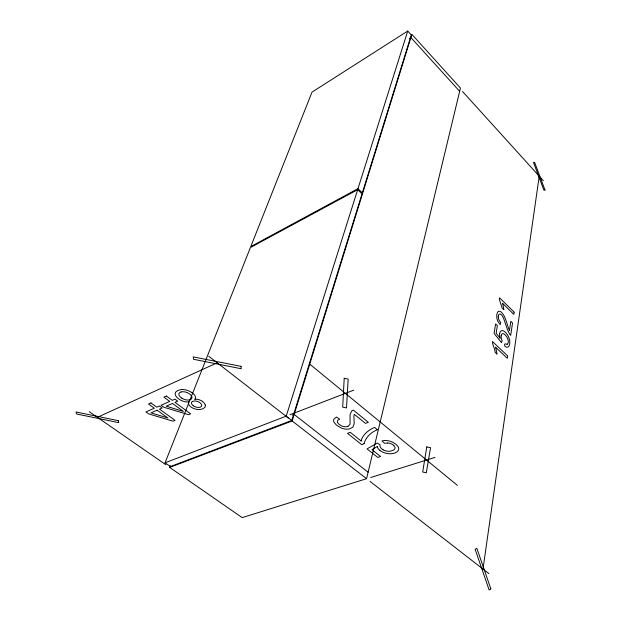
<?xml version="1.0" encoding="UTF-8"?>
<svg xmlns="http://www.w3.org/2000/svg" width="621" height="621" viewBox="0 0 621 621"><rect width="100%" height="100%" fill="white"/><g stroke="black" fill="none" stroke-linecap="round" stroke-linejoin="round"><path stroke-width="0.93" d="M482.967 569.046L539.23 176.185M364.123 443.635L361.787 444.729L347.504 433.357L350.322 432.356L361.158 441.011M499.672 333.586L499.944 332.468A7.39 3.827 68.4 0 1 501.302 330.822A8.376 4.339 68.5 0 1 501.69 330.69A7.584 3.928 68.4 0 1 503.903 331.14L505.16 332.08A11.225 5.822 68.5 0 1 505.913 332.825L506.146 333.089A9.051 4.689 68.5 0 1 508.677 337.156L509.166 338.476A7.545 3.905 68.5 0 1 509.794 341.449L509.771 343.483A11.481 5.954 68.4 0 1 509.608 344.5L509.088 345.975A7.266 3.765 68.5 0 1 505.797 346.852C503.74 346.138 504.33 342.419 506.433 344.228A4.471 2.313 68.5 0 0 507.163 344.181M366.553 478.706L460.448 88.042L411.863 34.349L292.142 420.96L169.696 467.403L242.182 517.627L366.553 478.706L292.142 420.96M291.761 420.464L362.035 193.837L357.68 189.646L250.403 247.546L165.07 462.808L170.449 466.542L291.761 420.464L286.211 416.155L165.07 462.808M286.211 416.155L357.68 189.646M357.991 188.668L407.718 31.05L411.288 34.993L362.338 192.859L357.991 188.668L250.775 246.599L312.014 92.125L407.718 31.05M169.696 467.403L170.371 465.672M409.255 38.564L410.877 37.532L459.664 91.31M192.324 401.655L192.479 401.562A7.405 3.928 19.5 0 1 193.015 401.313A5.465 2.903 19.5 0 1 196.321 401.119A5.1 2.709 19.5 0 1 199.939 402.718A5.403 2.864 19.5 0 1 200.42 407.05A5.612 2.981 19.5 0 1 196.896 407.283A5.03 2.67 19.5 0 1 193.302 405.738M377.289 446.538L371.971 449.643L380.564 456.497L377.747 457.413L367.034 448.882L377.32 443.021L380.192 444.923A7.141 3.881 13.6 0 0 381.806 448.874A9.323 5.077 13.5 0 0 382.303 449.278L383.134 449.814M97.381 417.312L217.218 362.811M290.015 414.696L353.76 390.143M292.351 415.138L294.16 414.448L368.113 472.216M370.675 477.526L434.995 457.398M181.2 391.96L180.952 392.037A7.452 3.974 19.9 0 0 178.957 393.667A5.993 3.19 20 0 0 179.306 395.724A7.522 4.013 19.9 0 0 181.293 397.797A8.112 4.331 19.9 0 0 181.829 398.162M188.489 401.834L188.404 404.217L190.437 406.592A9.579 5.084 19.5 0 0 191.315 407.221L191.664 407.438A7.98 4.231 19.5 0 0 195.84 409.154A9.175 4.867 19.6 0 0 196.678 409.332A8.562 4.541 19.5 0 0 199.9 409.526L202.78 408.835L204.783 407.461A8.733 4.642 19.5 0 0 205.357 405.878A9.532 5.069 19.5 0 0 205.272 405.109M387.69 443.021L384.531 443.262L381.993 440.902L384.135 440.545A9.664 5.263 13.5 0 1 392.705 442.23L395.111 443.681A15.191 8.244 13.6 0 1 396.291 444.628L397.914 446.421A10.037 5.457 13.5 0 1 398.705 448.851L398.511 449.852A12.016 6.536 13.6 0 1 395.585 452.67L395.22 452.825A14.896 8.112 13.7 0 1 393.993 453.245L391.719 453.687A10.06 5.465 13.6 0 1 386.813 453.423A11.124 6.047 13.6 0 1 385.796 453.19A9.804 5.325 13.6 0 1 381.348 451.374L379.858 450.326M191.873 392.619L190.639 391.828A9.416 5.022 19.9 0 0 186.564 390.128L186.075 390.004A10.821 5.768 19.9 0 0 185.074 389.786A9.998 5.333 19.9 0 0 181.278 389.553L177.971 390.384L175.759 392.006A9.983 5.317 20 0 0 175.2 393.861A10.72 5.713 19.9 0 0 175.347 394.77A9.563 5.092 20 0 0 177.311 397.75L178.343 398.635A12.319 6.575 19.9 0 0 179.329 399.357L179.632 399.559A8.391 4.463 20 0 0 188.559 401.903M89.245 411.676L165.954 464.818M193.325 405.73L193.123 405.567A5.255 2.787 19.5 0 1 192.262 401.608M208.741 356.229L288.291 417.972M370.038 481.407L488.882 573.633M377.397 429.709L374.595 427.427L373.873 427.714A45.449 24.739 12.9 0 0 368.657 430.749A50.107 27.208 12.8 0 0 363.821 435.375A47.452 25.764 12.9 0 0 361.096 440.995M309.413 363.836L457.367 485.35M496.947 354.048L495.131 352.34C495.046 348.521 492.321 345.105 492.445 341.496L507.652 355.895L507.303 358.294L495.449 347.1A19.756 10.557 68.7 0 1 496.893 354.024M462.544 91.497L543.336 180.727M500.045 338.096L496.156 333.198L497.374 325.606L495.612 323.914L494.075 333.384L501.543 342.645L502.11 340.642A5.379 2.787 68.5 0 1 501.217 335.782M205.272 405.109L205.202 404.853A8.104 4.308 19.5 0 0 203.176 402.074A9.338 4.96 19.5 0 0 202.555 401.585M501.201 335.767A7.01 3.625 68.5 0 1 501.287 335.34L501.457 334.781A4.945 2.562 68.5 0 1 503.763 333.873L505.013 334.766A9.393 4.875 68.6 0 1 505.603 335.348L506.488 336.427A5.628 2.911 68.5 0 1 507.668 338.639A5.892 3.051 68.5 0 1 507.846 339.159L507.931 339.415A4.867 2.515 68.5 0 1 508.273 342.016A4.782 2.476 68.5 0 1 507.178 344.228M500.06 338.103A8.345 4.316 68.5 0 1 499.641 333.555M383.126 449.814A6.559 3.563 13.6 0 0 389.297 451.273L391.579 450.869A12.459 6.792 13.7 0 0 392.542 450.535L393.823 449.852A7.475 4.068 13.6 0 0 394.956 448.269A7.832 4.262 13.6 0 0 394.995 447.865L394.987 447.663A6.466 3.516 13.5 0 0 393.807 445.482M393.784 445.482A6.357 3.462 13.5 0 0 389.468 443.231A5.946 3.237 13.5 0 0 387.69 443.021M379.804 450.341A11.077 6.024 13.5 0 1 377.327 446.538M377.421 429.724A43.315 23.536 12.9 0 0 371.637 432.891A54.982 29.769 12.6 0 0 366.437 438.403M364.038 443.611A49.245 26.664 12.8 0 1 366.491 438.426M347.923 426.317A5.799 3.206 15.1 0 1 343.568 426.526A6.078 3.361 15.1 0 1 340.285 425.175L339.54 424.671A9.416 5.216 15 0 1 338.833 424.096L338.096 423.312A5.962 3.299 15.1 0 1 338.111 420.029L339.679 419.191L336.489 417.002L333.896 419.136A9.012 4.991 15.1 0 0 334.121 422.365L336.186 424.78A17.481 9.711 14.9 0 0 337.35 425.734L340.766 427.76A9.144 5.053 15.1 0 0 343.972 428.816L345.354 429.057A8.71 4.813 15 0 0 349.499 428.94L352.891 427.17L354.102 423.98A57.637 31.787 16.6 0 0 354.149 421.954L353.885 416.179A13.786 7.724 14.4 0 1 354.358 414.378L365.435 423.375L368.346 422.342L353.38 410.139A7.514 4.223 14.7 0 0 351.602 411.187L350.081 414.533L350.042 423.84A14.081 7.801 15.3 0 1 349.802 424.477L348.637 425.897A6.226 3.447 15.1 0 1 347.9 426.301M194.59 399.256A7.382 3.928 19.5 0 1 202.733 401.492M191.928 392.588A9.074 4.844 19.9 0 1 195.087 399.024M181.192 391.952A6.505 3.47 20 0 1 188.823 393.45L189.079 393.644A8.484 4.518 20 0 1 190.127 394.428L190.36 394.63A6.66 3.547 20 0 1 190.942 399.287L190.748 399.404A8.647 4.611 20 0 1 190.096 399.707L189.863 399.784A6.559 3.493 20 0 1 181.813 398.17M498.275 316.764L498.283 317.184A4.378 2.259 67.8 0 0 499.672 321.212L500.759 322.478L500.184 324.659L498.073 321.662A6.629 3.416 67.8 0 1 496.808 317.735L496.761 315.08A12.762 6.559 67.9 0 1 496.909 314.086L497.654 312.13A6.722 3.462 67.8 0 1 498.717 311.346L499.268 311.268A6.404 3.299 67.8 0 1 501.248 312.084L503.561 314.793L505.432 318.86A43.586 23.101 67.9 0 1 506.286 321.321L508.506 328.206A9.897 5.038 68.2 0 0 509.445 330.426L510.811 321.313L512.527 322.982L510.703 335.293A5.418 2.771 68.3 0 1 509.492 333.819L507.45 329.627L503.623 318.402A10.386 5.379 67.9 0 0 503.251 317.595L502.117 315.678A4.58 2.36 67.8 0 0 501.613 315.064A4.262 2.197 67.8 0 0 499.494 314.11A4.463 2.305 67.8 0 0 498.523 315.243L498.384 315.747A6.901 3.555 67.9 0 0 498.298 316.345L498.275 316.764M344.205 378.298L342.699 407.174L346.502 407.935L348.148 379.074L344.205 378.298M514.134 312.13L513.8 314.358L502.443 303.203A18.964 9.82 67.3 0 1 503.848 309.778L502.164 308.101L499.315 299.221L499.548 297.785L514.134 312.13M426.798 446.895L422.676 472.022L426.309 472.767L430.555 447.648L426.798 446.895M490.838 588.863L489.123 589.95L475.127 549.306L476.866 548.32L490.838 588.863M150.919 402.936L148.512 404.007L154.342 408.214L145.919 411.917L148.644 413.865L173.057 421.201L175.037 420.37L159.488 409.13L162.151 407.966L159.418 405.987L156.756 407.159L150.919 402.936M166.381 396.051L163.905 397.153L169.766 401.438L161.103 405.249L163.835 407.229L188.582 414.681L190.624 413.827L174.99 402.361L177.73 401.166L174.982 399.148L172.25 400.351L166.381 396.051M157.074 410.186L150.973 412.841L167.918 418.003L157.074 410.186M172.514 403.448L166.234 406.181L183.405 411.42L172.514 403.448M544.99 190.034L543.849 190.088L533.478 162.384L534.634 162.376L544.99 190.034M241.041 366.351L193.263 356.896L193.566 359.295L241.204 368.734L241.041 366.351M118.332 420.658L76.01 411.979L76.569 413.99L118.782 422.653L118.332 420.658"/></g></svg>
